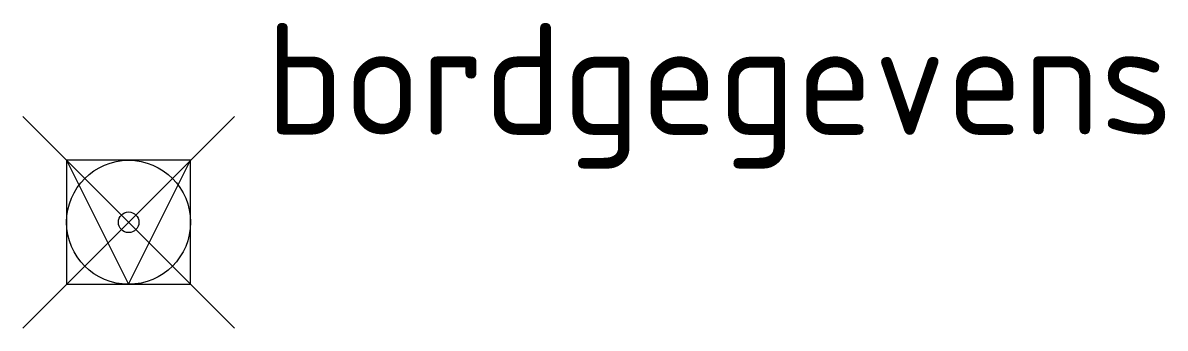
# Model space of a CAD drawing. Extents: x -1.7 to 16.7, y -1.7 to 3.2.
import ezdxf
from ezdxf.enums import TextEntityAlignment as Align

# ---------------------------------------------------------------- set-up
doc = ezdxf.new("R2010")
doc.units = 0
doc.header["$LTSCALE"] = 0.2
doc.styles.add('NLCS-ISO', font='NLCS-ISO.ttf')

msp = doc.modelspace()

# ---------------------------------------------------------------- linework, layer by layer
for p, q in [((-1.707, -1.707), (1.707, 1.707)), ((1.707, -1.707), (-1.707, 1.707))]:
    msp.add_line(p, q)
msp.add_lwpolyline([(-1, -1), (1, -1), (1, 1), (-1, 1)], close=True)
at = {"flags": 128}
msp.add_lwpolyline([(-1, 1), (0, -1), (1, 1)], close=True, dxfattribs=at)
for radius in [1, 0.166]:
    msp.add_circle((0, 0), radius)

# ---------------------------------------------------------------- texts
at = {"style": 'NLCS-ISO'}
msp.add_attdef('bordgegevens', text='', height=1.8, dxfattribs=at).set_placement((2.209, 3.21), align=Align.TOP_LEFT)

doc.saveas('drawing.dxf')
